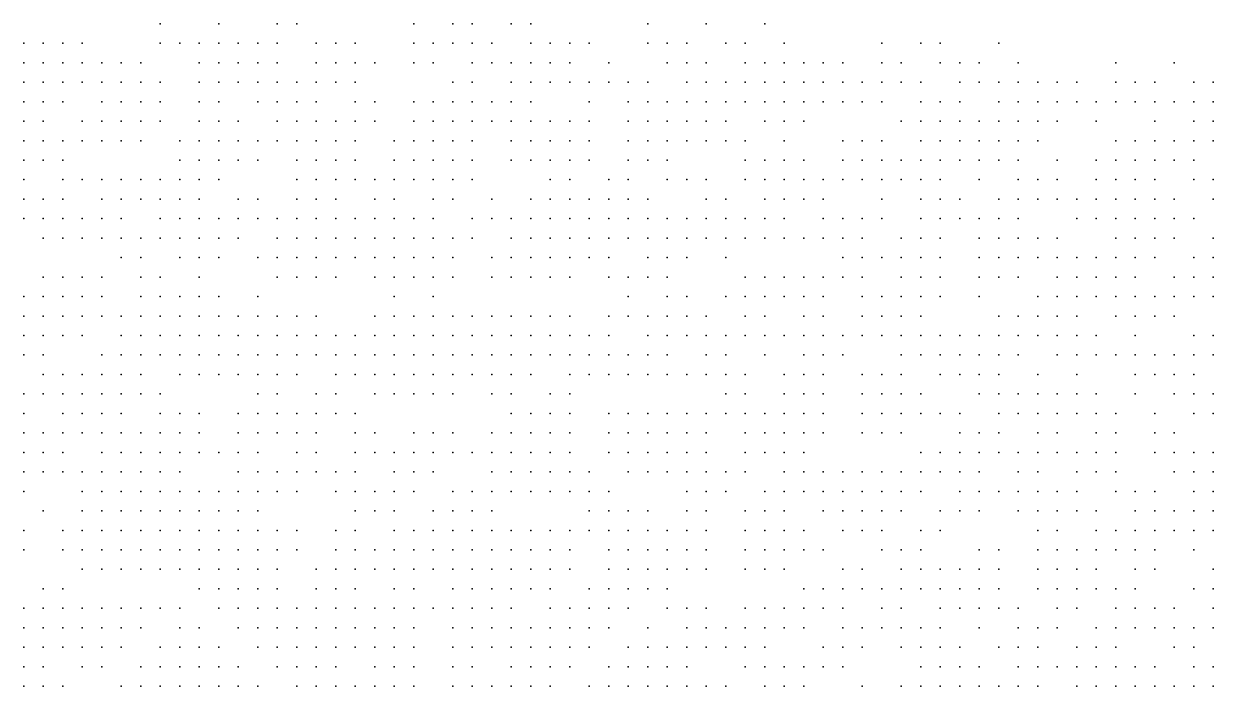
# Model space of a CAD drawing. Extents: x 429 to 793, y 817 to 1241.
# Drawn here: x 611.14 to 655.67, y 1213.73 to 1238.55 of the extents above; entities that cross this region are included whole.
import ezdxf

# ---------------------------------------------------------------- set-up
doc = ezdxf.new("R2010")
doc.units = 0

msp = doc.modelspace()

# ---------------------------------------------------------------- linework, layer by layer
for p in [(616.25, 1238.55, 244.99), (618.44, 1238.55, 244.944), (620.63, 1238.55, 244.799), (621.36, 1238.55, 244.723), (625.74, 1238.55, 244.38), (627.2, 1238.55, 244.252), (627.93, 1238.55, 244.125), (629.39, 1238.55, 243.997), (630.12, 1238.55, 243.87), (634.5, 1238.55, 243.31), (636.69, 1238.55, 242.945), (638.88, 1238.55, 242.58), (611.14, 1237.82, 245.223), (611.87, 1237.82, 245.08), (612.6, 1237.82, 245.132), (613.33, 1237.82, 245.235), (616.25, 1237.82, 245.242), (616.98, 1237.82, 245.143), (617.71, 1237.82, 245.043), (618.44, 1237.82, 245.097), (619.17, 1237.82, 244.997), (619.9, 1237.82, 244.898), (620.63, 1237.82, 244.952), (622.09, 1237.82, 244.746), (622.82, 1237.82, 244.769), (623.55, 1237.82, 244.815), (625.74, 1237.82, 244.632), (626.47, 1237.82, 244.379), (627.2, 1237.82, 244.505), (627.93, 1237.82, 244.378), (628.66, 1237.82, 244.124), (630.12, 1237.82, 244.123), (630.85, 1237.82, 243.857), (631.58, 1237.82, 243.85), (632.31, 1237.82, 243.843), (634.5, 1237.82, 243.565), (635.23, 1237.82, 243.412), (635.96, 1237.82, 243.101), (637.42, 1237.82, 243.048), (638.15, 1237.82, 242.736), (639.61, 1237.82, 242.55), (643.26, 1237.82, 241.82), (644.72, 1237.82, 241.541), (645.45, 1237.82, 241.36), (647.64, 1237.82, 240.9), (611.14, 1237.09, 245.475), (611.87, 1237.09, 245.332), (612.6, 1237.09, 245.383), (613.33, 1237.09, 245.435), (614.06, 1237.09, 245.287), (614.79, 1237.09, 245.338), (615.52, 1237.09, 245.39), (617.71, 1237.09, 245.295), (618.44, 1237.09, 245.196), (619.17, 1237.09, 245.249), (619.9, 1237.09, 245.15), (620.63, 1237.09, 245.203), (622.09, 1237.09, 244.998), (622.82, 1237.09, 245.02), (623.55, 1237.09, 245.043), (624.28, 1237.09, 244.947), (625.74, 1237.09, 244.883), (626.47, 1237.09, 244.783), (627.93, 1237.09, 244.632), (628.66, 1237.09, 244.378), (629.39, 1237.09, 244.25), (630.12, 1237.09, 244.377), (630.85, 1237.09, 244.11), (631.58, 1237.09, 244.103), (633.04, 1237.09, 243.837), (635.23, 1237.09, 243.515), (635.96, 1237.09, 243.359), (636.69, 1237.09, 243.203), (638.15, 1237.09, 242.994), (638.88, 1237.09, 242.838), (639.61, 1237.09, 242.808), (640.34, 1237.09, 242.489), (641.07, 1237.09, 242.458), (641.8, 1237.09, 242.428), (643.26, 1237.09, 242.08), (643.99, 1237.09, 241.904), (645.45, 1237.09, 241.625), (646.18, 1237.09, 241.444), (646.91, 1237.09, 241.081), (648.37, 1237.09, 240.849), (652.02, 1237.09, 239.96), (654.21, 1237.09, 239.42), (611.14, 1236.36, 245.655), (611.87, 1236.36, 245.583), (612.6, 1236.36, 245.635), (613.33, 1236.36, 245.687), (614.06, 1236.36, 245.538), (614.79, 1236.36, 245.59), (615.52, 1236.36, 245.511), (616.25, 1236.36, 245.493), (617.71, 1236.36, 245.435), (618.44, 1236.36, 245.448), (619.17, 1236.36, 245.501), (619.9, 1236.36, 245.402), (620.63, 1236.36, 245.303), (621.36, 1236.36, 245.226), (622.09, 1236.36, 245.249), (622.82, 1236.36, 245.272), (623.55, 1236.36, 245.066), (627.2, 1236.36, 244.759), (627.93, 1236.36, 244.758), (629.39, 1236.36, 244.504), (630.12, 1236.36, 244.37), (630.85, 1236.36, 244.363), (631.58, 1236.36, 244.357), (632.31, 1236.36, 244.097), (633.04, 1236.36, 244.09), (633.77, 1236.36, 243.93), (634.5, 1236.36, 243.82), (635.96, 1236.36, 243.618), (636.69, 1236.36, 243.462), (637.42, 1236.36, 243.408), (638.15, 1236.36, 243.253), (638.88, 1236.36, 243.097), (639.61, 1236.36, 243.066), (640.34, 1236.36, 242.747), (641.07, 1236.36, 242.717), (641.8, 1236.36, 242.686), (642.53, 1236.36, 242.49), (643.26, 1236.36, 242.34), (643.99, 1236.36, 242.162), (644.72, 1236.36, 241.806), (646.18, 1236.36, 241.709), (646.91, 1236.36, 241.346), (647.64, 1236.36, 241.165), (648.37, 1236.36, 241.114), (649.1, 1236.36, 240.746), (649.83, 1236.36, 240.695), (650.56, 1236.36, 240.644), (652.02, 1236.36, 240.23), (652.75, 1236.36, 240.03), (653.48, 1236.36, 239.623), (654.94, 1236.36, 239.49), (655.67, 1236.36, 239.083), (611.14, 1235.63, 245.727), (611.87, 1235.63, 245.835), (612.6, 1235.63, 245.887), (614.06, 1235.63, 245.79), (614.79, 1235.63, 245.781), (615.52, 1235.63, 245.763), (616.25, 1235.63, 245.745), (617.71, 1235.63, 245.687), (618.44, 1235.63, 245.629), (619.9, 1235.63, 245.653), (620.63, 1235.63, 245.554), (621.36, 1235.63, 245.478), (622.09, 1235.63, 245.501), (623.55, 1235.63, 245.295), (624.28, 1235.63, 245.199), (625.74, 1235.63, 245.135), (626.47, 1235.63, 245.035), (627.2, 1235.63, 244.935), (627.93, 1235.63, 244.885), (628.66, 1235.63, 244.884), (629.39, 1235.63, 244.757), (630.12, 1235.63, 244.63), (632.31, 1235.63, 244.35), (633.77, 1235.63, 244.185), (634.5, 1235.63, 244.075), (635.23, 1235.63, 243.933), (635.96, 1235.63, 243.791), (636.69, 1235.63, 243.72), (637.42, 1235.63, 243.564), (638.15, 1235.63, 243.511), (638.88, 1235.63, 243.355), (639.61, 1235.63, 243.325), (640.34, 1235.63, 243.005), (641.07, 1235.63, 242.975), (641.8, 1235.63, 242.9), (642.53, 1235.63, 242.75), (643.26, 1235.63, 242.6), (644.72, 1235.63, 242.071), (645.45, 1235.63, 241.89), (646.18, 1235.63, 241.974), (647.64, 1235.63, 241.43), (648.37, 1235.63, 241.379), (649.1, 1235.63, 241.011), (649.83, 1235.63, 240.96), (650.56, 1235.63, 240.909), (651.29, 1235.63, 240.682), (652.02, 1235.63, 240.5), (652.75, 1235.63, 240.288), (653.48, 1235.63, 239.897), (654.21, 1235.63, 239.693), (654.94, 1235.63, 239.763), (655.67, 1235.63, 239.357), (611.14, 1234.9, 245.978), (611.87, 1234.9, 246.087), (613.33, 1234.9, 245.938), (614.06, 1234.9, 246.051), (614.79, 1234.9, 246.033), (615.52, 1234.9, 246.015), (616.25, 1234.9, 245.997), (617.71, 1234.9, 245.939), (618.44, 1234.9, 245.881), (619.17, 1234.9, 245.823), (620.63, 1234.9, 245.806), (621.36, 1234.9, 245.73), (622.09, 1234.9, 245.753), (622.82, 1234.9, 245.579), (623.55, 1234.9, 245.515), (624.28, 1234.9, 245.451), (625.74, 1234.9, 245.387), (626.47, 1234.9, 245.287), (627.2, 1234.9, 245.187), (627.93, 1234.9, 245.087), (628.66, 1234.9, 245.137), (629.39, 1234.9, 245.01), (630.12, 1234.9, 244.883), (630.85, 1234.9, 244.877), (631.58, 1234.9, 244.66), (632.31, 1234.9, 244.55), (633.77, 1234.9, 244.44), (634.5, 1234.9, 244.33), (635.23, 1234.9, 244.188), (635.96, 1234.9, 244.046), (636.69, 1234.9, 243.904), (637.42, 1234.9, 243.823), (638.88, 1234.9, 243.613), (639.61, 1234.9, 243.294), (640.34, 1234.9, 243.31), (643.99, 1234.9, 242.422), (644.72, 1234.9, 242.244), (645.45, 1234.9, 242.155), (646.18, 1234.9, 242.057), (646.91, 1234.9, 241.876), (647.64, 1234.9, 241.695), (648.37, 1234.9, 241.644), (649.1, 1234.9, 241.276), (649.83, 1234.9, 241.225), (651.29, 1234.9, 240.952), (653.48, 1234.9, 240.17), (654.94, 1234.9, 239.833), (655.67, 1234.9, 239.63), (611.14, 1234.17, 246.23), (611.87, 1234.17, 246.158), (612.6, 1234.17, 246.138), (613.33, 1234.17, 246.32), (614.06, 1234.17, 246.302), (614.79, 1234.17, 246.284), (615.52, 1234.17, 246.266), (616.98, 1234.17, 246.248), (617.71, 1234.17, 246.19), (618.44, 1234.17, 246.132), (619.17, 1234.17, 246.074), (619.9, 1234.17, 246.016), (620.63, 1234.17, 246.058), (621.36, 1234.17, 245.981), (622.09, 1234.17, 245.894), (622.82, 1234.17, 245.83), (623.55, 1234.17, 245.766), (625.01, 1234.17, 245.702), (625.74, 1234.17, 245.638), (626.47, 1234.17, 245.538), (627.2, 1234.17, 245.438), (627.93, 1234.17, 245.338), (629.39, 1234.17, 245.264), (630.12, 1234.17, 245.137), (630.85, 1234.17, 245.13), (631.58, 1234.17, 244.915), (632.31, 1234.17, 244.805), (633.77, 1234.17, 244.695), (634.5, 1234.17, 244.585), (635.23, 1234.17, 244.443), (635.96, 1234.17, 244.301), (636.69, 1234.17, 244.159), (637.42, 1234.17, 243.925), (638.15, 1234.17, 244.017), (639.61, 1234.17, 243.583), (641.8, 1234.17, 243.16), (642.53, 1234.17, 243.01), (643.26, 1234.17, 242.86), (644.72, 1234.17, 242.504), (645.45, 1234.17, 242.326), (646.18, 1234.17, 242.239), (646.91, 1234.17, 242.141), (647.64, 1234.17, 241.96), (648.37, 1234.17, 241.592), (649.1, 1234.17, 241.586), (652.02, 1234.17, 240.77), (652.75, 1234.17, 240.558), (653.48, 1234.17, 240.346), (654.21, 1234.17, 240.24), (654.94, 1234.17, 240.037), (655.67, 1234.17, 239.903), (611.14, 1233.44, 246.352), (611.87, 1233.44, 246.41), (612.6, 1233.44, 246.39), (616.98, 1233.44, 246.5), (617.71, 1233.44, 246.442), (618.44, 1233.44, 246.384), (619.17, 1233.44, 246.326), (619.9, 1233.44, 246.268), (621.36, 1233.44, 246.21), (622.09, 1233.44, 246.146), (622.82, 1233.44, 246.082), (623.55, 1233.44, 246.05), (625.01, 1233.44, 245.954), (625.74, 1233.44, 245.89), (626.47, 1233.44, 245.79), (627.2, 1233.44, 245.69), (627.93, 1233.44, 245.59), (629.39, 1233.44, 245.49), (630.12, 1233.44, 245.39), (630.85, 1233.44, 245.28), (631.58, 1233.44, 245.17), (632.31, 1233.44, 245.115), (633.77, 1233.44, 244.95), (634.5, 1233.44, 244.84), (635.23, 1233.44, 244.698), (638.15, 1233.44, 244.027), (638.88, 1233.44, 243.872), (639.61, 1233.44, 243.841), (640.34, 1233.44, 243.57), (641.8, 1233.44, 243.42), (642.53, 1233.44, 243.27), (643.26, 1233.44, 243.12), (643.99, 1233.44, 242.942), (644.72, 1233.44, 242.764), (645.45, 1233.44, 242.586), (646.18, 1233.44, 242.323), (646.91, 1233.44, 242.408), (647.64, 1233.44, 242.225), (648.37, 1233.44, 242.038), (649.83, 1233.44, 241.404), (651.29, 1233.44, 241.222), (652.02, 1233.44, 241.04), (652.75, 1233.44, 240.828), (653.48, 1233.44, 240.616), (654.21, 1233.44, 240.404), (654.94, 1233.44, 240.107), (611.14, 1232.71, 246.602), (612.6, 1232.71, 246.59), (613.33, 1232.71, 246.687), (614.06, 1232.71, 246.616), (614.79, 1232.71, 246.545), (615.52, 1232.71, 246.642), (616.25, 1232.71, 246.571), (616.98, 1232.71, 246.523), (617.71, 1232.71, 246.547), (618.44, 1232.71, 246.57), (621.36, 1232.71, 246.35), (622.09, 1232.71, 246.25), (622.82, 1232.71, 246.15), (623.55, 1232.71, 246.29), (624.28, 1232.71, 246.19), (625.01, 1232.71, 245.99), (625.74, 1232.71, 246.13), (626.47, 1232.71, 245.887), (627.2, 1232.71, 245.882), (627.93, 1232.71, 245.88), (630.85, 1232.71, 245.504), (631.58, 1232.71, 245.245), (633.04, 1232.71, 245.229), (633.77, 1232.71, 244.97), (635.23, 1232.71, 244.812), (635.96, 1232.71, 244.756), (636.69, 1232.71, 244.414), (638.15, 1232.71, 244.272), (638.88, 1232.71, 244.13), (639.61, 1232.71, 244.066), (640.34, 1232.71, 243.91), (641.07, 1232.71, 243.755), (641.8, 1232.71, 243.68), (642.53, 1232.71, 243.535), (643.26, 1232.71, 243.38), (643.99, 1232.71, 243.288), (644.72, 1232.71, 243.024), (645.45, 1232.71, 242.846), (646.91, 1232.71, 242.668), (648.37, 1232.71, 242.174), (649.1, 1232.71, 241.856), (649.83, 1232.71, 241.674), (651.29, 1232.71, 241.492), (652.02, 1232.71, 241.31), (652.75, 1232.71, 241.098), (653.48, 1232.71, 240.886), (654.94, 1232.71, 240.462), (655.67, 1232.71, 240.177), (611.14, 1231.98, 246.777), (611.87, 1231.98, 246.803), (612.6, 1231.98, 246.83), (614.06, 1231.98, 246.854), (614.79, 1231.98, 246.783), (615.52, 1231.98, 246.88), (616.25, 1231.98, 246.809), (616.98, 1231.98, 246.762), (617.71, 1231.98, 246.785), (619.17, 1231.98, 246.617), (619.9, 1231.98, 246.64), (621.36, 1231.98, 246.45), (622.09, 1231.98, 246.49), (622.82, 1231.98, 246.39), (624.28, 1231.98, 246.43), (625.01, 1231.98, 246.23), (626.47, 1231.98, 246.128), (627.2, 1231.98, 246.122), (628.66, 1231.98, 245.877), (630.12, 1231.98, 245.63), (630.85, 1231.98, 245.617), (631.58, 1231.98, 245.488), (632.31, 1231.98, 245.358), (633.04, 1231.98, 245.472), (633.77, 1231.98, 245.213), (634.5, 1231.98, 245.083), (636.69, 1231.98, 244.728), (637.42, 1231.98, 244.7), (638.88, 1231.98, 244.375), (639.61, 1231.98, 244.221), (640.34, 1231.98, 244.157), (641.07, 1231.98, 244.002), (643.26, 1231.98, 243.627), (644.72, 1231.98, 243.196), (645.45, 1231.98, 243.012), (646.18, 1231.98, 242.92), (647.64, 1231.98, 242.49), (648.37, 1231.98, 242.308), (649.1, 1231.98, 242.247), (649.83, 1231.98, 242.08), (650.56, 1231.98, 241.913), (651.29, 1231.98, 241.762), (652.02, 1231.98, 241.58), (652.75, 1231.98, 241.465), (653.48, 1231.98, 241.156), (654.21, 1231.98, 240.944), (655.67, 1231.98, 240.45), (611.14, 1231.25, 247.016), (611.87, 1231.25, 247.08), (612.6, 1231.25, 247.07), (613.33, 1231.25, 247.05), (614.06, 1231.25, 247.092), (614.79, 1231.25, 247.022), (616.25, 1231.25, 247.047), (616.98, 1231.25, 246.977), (617.71, 1231.25, 247.023), (618.44, 1231.25, 246.808), (619.17, 1231.25, 246.832), (619.9, 1231.25, 246.855), (620.63, 1231.25, 246.746), (621.36, 1231.25, 246.69), (622.09, 1231.25, 246.626), (622.82, 1231.25, 246.63), (623.55, 1231.25, 246.53), (624.28, 1231.25, 246.57), (625.01, 1231.25, 246.47), (625.74, 1231.25, 246.37), (626.47, 1231.25, 246.367), (627.93, 1231.25, 246.12), (628.66, 1231.25, 246.117), (629.39, 1231.25, 245.97), (630.12, 1231.25, 245.87), (630.85, 1231.25, 245.764), (631.58, 1231.25, 245.731), (632.31, 1231.25, 245.602), (633.04, 1231.25, 245.586), (633.77, 1231.25, 245.456), (634.5, 1231.25, 245.327), (635.23, 1231.25, 245.299), (635.96, 1231.25, 245), (636.69, 1231.25, 244.972), (637.42, 1231.25, 244.944), (638.15, 1231.25, 244.76), (638.88, 1231.25, 244.62), (639.61, 1231.25, 244.472), (641.07, 1231.25, 244.248), (641.8, 1231.25, 244.093), (642.53, 1231.25, 243.782), (643.26, 1231.25, 243.873), (644.72, 1231.25, 243.443), (645.45, 1231.25, 243.259), (646.18, 1231.25, 243.167), (646.91, 1231.25, 242.829), (647.64, 1231.25, 242.743), (648.37, 1231.25, 242.58), (650.56, 1231.25, 242.17), (651.29, 1231.25, 242.003), (652.02, 1231.25, 241.837), (652.75, 1231.25, 241.35), (653.48, 1231.25, 241.236), (654.21, 1231.25, 241.121), (654.94, 1231.25, 241.006), (611.87, 1230.52, 247.32), (612.6, 1230.52, 247.31), (613.33, 1230.52, 247.29), (614.06, 1230.52, 247.27), (614.79, 1230.52, 247.26), (615.52, 1230.52, 247.189), (616.25, 1230.52, 247.286), (616.98, 1230.52, 247.215), (617.71, 1230.52, 247.238), (618.44, 1230.52, 247.047), (619.17, 1230.52, 247.07), (620.63, 1230.52, 246.986), (621.36, 1230.52, 246.93), (622.09, 1230.52, 246.866), (622.82, 1230.52, 246.802), (623.55, 1230.52, 246.77), (624.28, 1230.52, 246.67), (625.01, 1230.52, 246.71), (625.74, 1230.52, 246.61), (626.47, 1230.52, 246.608), (627.2, 1230.52, 246.363), (627.93, 1230.52, 246.36), (629.39, 1230.52, 246.21), (630.12, 1230.52, 246.11), (630.85, 1230.52, 246.004), (631.58, 1230.52, 245.898), (632.31, 1230.52, 245.845), (633.04, 1230.52, 245.715), (633.77, 1230.52, 245.7), (634.5, 1230.52, 245.57), (635.23, 1230.52, 245.542), (635.96, 1230.52, 245.243), (636.69, 1230.52, 245.215), (637.42, 1230.52, 245.145), (638.15, 1230.52, 245.005), (638.88, 1230.52, 244.865), (639.61, 1230.52, 244.717), (640.34, 1230.52, 244.569), (641.07, 1230.52, 244.495), (641.8, 1230.52, 244.34), (642.53, 1230.52, 244.029), (643.99, 1230.52, 243.781), (644.72, 1230.52, 243.69), (645.45, 1230.52, 243.506), (646.91, 1230.52, 243.167), (647.64, 1230.52, 242.997), (648.37, 1230.52, 242.819), (649.1, 1230.52, 242.503), (649.83, 1230.52, 242.337), (652.02, 1230.52, 242.093), (652.75, 1230.52, 241.722), (653.48, 1230.52, 241.492), (654.21, 1230.52, 241.378), (655.67, 1230.52, 240.891), (614.79, 1229.79, 247.49), (615.52, 1229.79, 247.427), (616.98, 1229.79, 247.453), (617.71, 1229.79, 247.262), (618.44, 1229.79, 247.338), (619.9, 1229.79, 247.282), (620.63, 1229.79, 247.226), (621.36, 1229.79, 247.17), (622.09, 1229.79, 247.106), (622.82, 1229.79, 247.042), (623.55, 1229.79, 246.978), (624.28, 1229.79, 246.91), (625.01, 1229.79, 246.95), (625.74, 1229.79, 246.85), (626.47, 1229.79, 246.848), (627.2, 1229.79, 246.65), (628.66, 1229.79, 246.55), (629.39, 1229.79, 246.45), (630.12, 1229.79, 246.35), (630.85, 1229.79, 246.244), (631.58, 1229.79, 246.138), (632.31, 1229.79, 246.032), (633.04, 1229.79, 245.959), (634.5, 1229.79, 245.813), (635.23, 1229.79, 245.514), (635.96, 1229.79, 245.53), (637.42, 1229.79, 245.39), (641.8, 1229.79, 244.586), (642.53, 1229.79, 244.275), (643.26, 1229.79, 244.12), (643.99, 1229.79, 244.028), (644.72, 1229.79, 243.936), (645.45, 1229.79, 243.59), (646.91, 1229.79, 243.42), (647.64, 1229.79, 243.25), (648.37, 1229.79, 243.072), (649.1, 1229.79, 242.894), (649.83, 1229.79, 242.593), (650.56, 1229.79, 242.427), (651.29, 1229.79, 242.26), (652.02, 1229.79, 241.979), (652.75, 1229.79, 241.864), (653.48, 1229.79, 241.749), (654.94, 1229.79, 241.263), (655.67, 1229.79, 241.04), (611.87, 1229.06, 247.56), (612.6, 1229.06, 247.55), (613.33, 1229.06, 247.53), (614.06, 1229.06, 247.51), (615.52, 1229.06, 247.595), (616.25, 1229.06, 247.524), (617.71, 1229.06, 247.5), (620.63, 1229.06, 247.466), (621.36, 1229.06, 247.41), (622.09, 1229.06, 247.346), (622.82, 1229.06, 247.282), (624.28, 1229.06, 247.218), (625.01, 1229.06, 247.154), (625.74, 1229.06, 247.09), (626.47, 1229.06, 246.99), (627.2, 1229.06, 246.89), (628.66, 1229.06, 246.79), (629.39, 1229.06, 246.69), (630.12, 1229.06, 246.59), (630.85, 1229.06, 246.484), (631.58, 1229.06, 246.378), (633.04, 1229.06, 246.272), (633.77, 1229.06, 246.166), (634.5, 1229.06, 246.057), (635.23, 1229.06, 245.785), (638.15, 1229.06, 245.25), (638.88, 1229.06, 245.11), (639.61, 1229.06, 244.962), (640.34, 1229.06, 244.814), (641.07, 1229.06, 244.666), (641.8, 1229.06, 244.678), (642.53, 1229.06, 244.522), (643.99, 1229.06, 244.275), (644.72, 1229.06, 244.183), (645.45, 1229.06, 243.843), (646.91, 1229.06, 243.673), (647.64, 1229.06, 243.503), (648.37, 1229.06, 243.325), (649.83, 1229.06, 242.85), (650.56, 1229.06, 242.683), (651.29, 1229.06, 242.517), (652.02, 1229.06, 242.35), (652.75, 1229.06, 242.12), (654.21, 1229.06, 241.716), (654.94, 1229.06, 241.508), (655.67, 1229.06, 241.3), (611.14, 1228.33, 247.81), (611.87, 1228.33, 247.8), (612.6, 1228.33, 247.79), (613.33, 1228.33, 247.77), (614.06, 1228.33, 247.75), (615.52, 1228.33, 247.73), (616.25, 1228.33, 247.762), (616.98, 1228.33, 247.692), (617.71, 1228.33, 247.715), (618.44, 1228.33, 247.578), (619.9, 1228.33, 247.522), (625.01, 1228.33, 247.19), (626.47, 1228.33, 247.088), (633.77, 1228.33, 246.186), (635.23, 1228.33, 246.029), (635.96, 1228.33, 245.775), (637.42, 1228.33, 245.635), (638.15, 1228.33, 245.495), (638.88, 1228.33, 245.355), (639.61, 1228.33, 245.207), (640.34, 1228.33, 245.059), (641.07, 1228.33, 244.911), (642.53, 1228.33, 244.769), (643.26, 1228.33, 244.613), (643.99, 1228.33, 244.521), (644.72, 1228.33, 244.267), (645.45, 1228.33, 244.097), (646.91, 1228.33, 243.927), (649.1, 1228.33, 243.147), (649.83, 1228.33, 242.969), (650.56, 1228.33, 242.94), (651.29, 1228.33, 242.773), (652.02, 1228.33, 242.607), (652.75, 1228.33, 242.377), (653.48, 1228.33, 242.184), (654.21, 1228.33, 241.976), (654.94, 1228.33, 241.768), (655.67, 1228.33, 241.56), (611.14, 1227.6, 248.05), (611.87, 1227.6, 248.081), (612.6, 1227.6, 248.03), (613.33, 1227.6, 248.041), (614.06, 1227.6, 248.053), (614.79, 1227.6, 248.064), (615.52, 1227.6, 247.97), (616.25, 1227.6, 247.95), (616.98, 1227.6, 247.93), (617.71, 1227.6, 247.874), (618.44, 1227.6, 247.951), (619.17, 1227.6, 247.79), (619.9, 1227.6, 247.762), (620.63, 1227.6, 247.811), (621.36, 1227.6, 247.65), (622.09, 1227.6, 247.661), (624.28, 1227.6, 247.458), (625.01, 1227.6, 247.394), (625.74, 1227.6, 247.33), (626.47, 1227.6, 247.406), (627.2, 1227.6, 247.189), (627.93, 1227.6, 247.08), (628.66, 1227.6, 247.048), (629.39, 1227.6, 246.939), (630.12, 1227.6, 246.83), (630.85, 1227.6, 246.81), (631.58, 1227.6, 246.618), (633.04, 1227.6, 246.512), (633.77, 1227.6, 246.406), (634.5, 1227.6, 246.3), (635.23, 1227.6, 246.221), (635.96, 1227.6, 246.085), (636.69, 1227.6, 245.95), (638.15, 1227.6, 245.74), (638.88, 1227.6, 245.6), (640.34, 1227.6, 245.443), (641.07, 1227.6, 245.156), (642.53, 1227.6, 245.008), (643.26, 1227.6, 244.86), (643.99, 1227.6, 244.69), (644.72, 1227.6, 244.52), (647.64, 1227.6, 243.757), (648.37, 1227.6, 243.579), (649.1, 1227.6, 243.401), (649.83, 1227.6, 243.223), (650.56, 1227.6, 243.045), (652.02, 1227.6, 242.863), (652.75, 1227.6, 242.652), (653.48, 1227.6, 242.444), (654.21, 1227.6, 242.236), (611.14, 1226.87, 248.184), (611.87, 1226.87, 248.133), (612.6, 1226.87, 248.21), (613.33, 1226.87, 248.221), (614.79, 1226.87, 248.076), (615.52, 1226.87, 248.087), (616.25, 1226.87, 248.099), (616.98, 1226.87, 248.108), (617.71, 1226.87, 248.031), (618.44, 1226.87, 248.052), (619.17, 1226.87, 247.972), (619.9, 1226.87, 247.891), (620.63, 1226.87, 247.912), (621.36, 1226.87, 247.832), (622.09, 1226.87, 247.837), (622.82, 1226.87, 247.842), (623.55, 1226.87, 247.672), (624.28, 1226.87, 247.677), (625.01, 1226.87, 247.682), (625.74, 1226.87, 247.512), (626.47, 1226.87, 247.482), (627.2, 1226.87, 247.374), (627.93, 1226.87, 247.265), (628.66, 1226.87, 247.232), (629.39, 1226.87, 247.124), (630.12, 1226.87, 247.015), (630.85, 1226.87, 246.995), (631.58, 1226.87, 246.77), (632.31, 1226.87, 246.75), (633.04, 1226.87, 246.73), (634.5, 1226.87, 246.487), (635.23, 1226.87, 246.356), (635.96, 1226.87, 246.277), (636.69, 1226.87, 246.142), (637.42, 1226.87, 246.006), (638.15, 1226.87, 245.927), (638.88, 1226.87, 245.792), (639.61, 1226.87, 245.713), (640.34, 1226.87, 245.365), (641.07, 1226.87, 245.287), (641.8, 1226.87, 245.208), (642.53, 1226.87, 245.13), (643.26, 1226.87, 245.053), (643.99, 1226.87, 244.907), (644.72, 1226.87, 244.608), (645.45, 1226.87, 244.459), (646.18, 1226.87, 244.309), (646.91, 1226.87, 244.16), (647.64, 1226.87, 244.01), (648.37, 1226.87, 243.832), (649.1, 1226.87, 243.713), (649.83, 1226.87, 243.476), (650.56, 1226.87, 243.298), (651.29, 1226.87, 243.12), (652.75, 1226.87, 242.912), (654.94, 1226.87, 242.028), (655.67, 1226.87, 241.82), (611.14, 1226.14, 248.364), (611.87, 1226.14, 248.312), (614.06, 1226.14, 248.233), (614.79, 1226.14, 248.244), (615.52, 1226.14, 248.267), (616.25, 1226.14, 248.309), (616.98, 1226.14, 248.287), (617.71, 1226.14, 248.235), (618.44, 1226.14, 248.132), (619.17, 1226.14, 248.153), (619.9, 1226.14, 248.073), (620.63, 1226.14, 248.094), (621.36, 1226.14, 248.013), (622.09, 1226.14, 248.019), (622.82, 1226.14, 247.848), (623.55, 1226.14, 247.853), (624.28, 1226.14, 247.859), (625.01, 1226.14, 247.757), (625.74, 1226.14, 247.693), (626.47, 1226.14, 247.597), (627.2, 1226.14, 247.559), (627.93, 1226.14, 247.45), (628.66, 1226.14, 247.341), (629.39, 1226.14, 247.309), (630.12, 1226.14, 247.2), (630.85, 1226.14, 247.18), (631.58, 1226.14, 246.955), (632.31, 1226.14, 246.935), (633.04, 1226.14, 246.915), (633.77, 1226.14, 246.777), (634.5, 1226.14, 246.673), (635.23, 1226.14, 246.539), (636.69, 1226.14, 246.333), (637.42, 1226.14, 246.198), (638.88, 1226.14, 245.983), (640.34, 1226.14, 245.635), (641.07, 1226.14, 245.478), (641.8, 1226.14, 245.4), (643.99, 1226.14, 244.954), (644.72, 1226.14, 244.805), (645.45, 1226.14, 244.655), (646.18, 1226.14, 244.506), (646.91, 1226.14, 244.356), (647.64, 1226.14, 244.207), (648.37, 1226.14, 244.009), (649.83, 1226.14, 243.614), (650.56, 1226.14, 243.515), (651.29, 1226.14, 243.416), (652.02, 1226.14, 243.144), (652.75, 1226.14, 242.967), (653.48, 1226.14, 242.79), (654.21, 1226.14, 242.612), (654.94, 1226.14, 242.435), (655.67, 1226.14, 242.08), (611.87, 1225.41, 248.492), (612.6, 1225.41, 248.39), (613.33, 1225.41, 248.401), (614.06, 1225.41, 248.413), (614.79, 1225.41, 248.424), (615.52, 1225.41, 248.436), (616.98, 1225.41, 248.465), (617.71, 1225.41, 248.413), (618.44, 1225.41, 248.234), (619.17, 1225.41, 248.361), (619.9, 1225.41, 248.255), (620.63, 1225.41, 248.174), (621.36, 1225.41, 248.195), (622.82, 1225.41, 248.03), (623.55, 1225.41, 248.035), (624.28, 1225.41, 248.003), (625.01, 1225.41, 247.939), (625.74, 1225.41, 247.875), (626.47, 1225.41, 247.779), (627.2, 1225.41, 247.683), (627.93, 1225.41, 247.635), (628.66, 1225.41, 247.526), (629.39, 1225.41, 247.418), (630.12, 1225.41, 247.385), (631.58, 1225.41, 247.16), (632.31, 1225.41, 247.12), (633.04, 1225.41, 247.068), (633.77, 1225.41, 246.964), (634.5, 1225.41, 246.86), (635.23, 1225.41, 246.726), (635.96, 1225.41, 246.592), (636.69, 1225.41, 246.525), (637.42, 1225.41, 246.39), (638.15, 1225.41, 246.119), (639.61, 1225.41, 245.905), (640.34, 1225.41, 245.827), (641.07, 1225.41, 245.67), (642.53, 1225.41, 245.393), (643.26, 1225.41, 245.247), (643.99, 1225.41, 245.081), (645.45, 1225.41, 244.852), (646.18, 1225.41, 244.702), (646.91, 1225.41, 244.553), (647.64, 1225.41, 244.403), (649.1, 1225.41, 243.91), (650.56, 1225.41, 243.711), (652.75, 1225.41, 243.169), (653.48, 1225.41, 242.991), (654.21, 1225.41, 242.814), (654.94, 1225.41, 242.636), (611.14, 1224.68, 248.544), (611.87, 1224.68, 248.673), (612.6, 1224.68, 248.621), (613.33, 1224.68, 248.581), (614.06, 1224.68, 248.593), (614.79, 1224.68, 248.604), (615.52, 1224.68, 248.509), (616.25, 1224.68, 248.487), (619.9, 1224.68, 248.436), (620.63, 1224.68, 248.356), (622.09, 1224.68, 248.2), (622.82, 1224.68, 248.211), (624.28, 1224.68, 248.185), (625.01, 1224.68, 248.121), (625.74, 1224.68, 248.057), (626.47, 1224.68, 247.961), (627.2, 1224.68, 247.865), (628.66, 1224.68, 247.769), (629.39, 1224.68, 247.603), (630.85, 1224.68, 247.365), (631.58, 1224.68, 247.345), (637.42, 1224.68, 246.581), (638.15, 1224.68, 246.31), (639.61, 1224.68, 246.097), (640.34, 1224.68, 246.018), (641.07, 1224.68, 245.732), (642.53, 1224.68, 245.586), (643.26, 1224.68, 245.44), (643.99, 1224.68, 245.274), (644.72, 1224.68, 245.108), (646.91, 1224.68, 244.75), (647.64, 1224.68, 244.6), (648.37, 1224.68, 244.205), (649.1, 1224.68, 244.106), (649.83, 1224.68, 244.007), (650.56, 1224.68, 243.691), (651.29, 1224.68, 243.513), (652.75, 1224.68, 243.311), (654.21, 1224.68, 243.015), (654.94, 1224.68, 242.661), (655.67, 1224.68, 242.483), (611.14, 1223.95, 248.77), (612.6, 1223.95, 248.801), (613.33, 1223.95, 248.761), (614.06, 1223.95, 248.773), (614.79, 1223.95, 248.709), (616.25, 1223.95, 248.665), (616.98, 1223.95, 248.643), (617.71, 1223.95, 248.591), (619.17, 1223.95, 248.539), (619.9, 1223.95, 248.487), (620.63, 1223.95, 248.538), (621.36, 1223.95, 248.377), (622.09, 1223.95, 248.382), (622.82, 1223.95, 248.388), (623.55, 1223.95, 248.249), (629.39, 1223.95, 247.788), (630.12, 1223.95, 247.57), (630.85, 1223.95, 247.55), (631.58, 1223.95, 247.53), (633.04, 1223.95, 247.255), (633.77, 1223.95, 247.151), (634.5, 1223.95, 247.047), (635.23, 1223.95, 246.913), (635.96, 1223.95, 246.779), (636.69, 1223.95, 246.645), (637.42, 1223.95, 246.637), (638.15, 1223.95, 246.502), (638.88, 1223.95, 246.367), (639.61, 1223.95, 246.288), (640.34, 1223.95, 246.21), (641.07, 1223.95, 245.925), (642.53, 1223.95, 245.779), (643.26, 1223.95, 245.633), (643.99, 1223.95, 245.467), (644.72, 1223.95, 245.301), (645.45, 1223.95, 245.135), (646.18, 1223.95, 244.899), (647.64, 1223.95, 244.501), (648.37, 1223.95, 244.402), (649.1, 1223.95, 244.303), (649.83, 1223.95, 244.066), (650.56, 1223.95, 243.888), (651.29, 1223.95, 243.71), (652.02, 1223.95, 243.508), (653.48, 1223.95, 243.306), (654.94, 1223.95, 242.862), (655.67, 1223.95, 242.685), (611.14, 1223.22, 248.95), (611.87, 1223.22, 248.94), (612.6, 1223.22, 248.93), (613.33, 1223.22, 248.941), (614.06, 1223.22, 248.91), (614.79, 1223.22, 248.888), (615.52, 1223.22, 248.866), (616.25, 1223.22, 248.844), (616.98, 1223.22, 248.822), (617.71, 1223.22, 248.77), (619.17, 1223.22, 248.718), (619.9, 1223.22, 248.666), (620.63, 1223.22, 248.639), (621.36, 1223.22, 248.558), (622.09, 1223.22, 248.564), (623.55, 1223.22, 248.43), (624.28, 1223.22, 248.366), (625.74, 1223.22, 248.238), (626.47, 1223.22, 248.142), (627.2, 1223.22, 248.046), (628.66, 1223.22, 247.95), (629.39, 1223.22, 247.864), (630.12, 1223.22, 247.755), (630.85, 1223.22, 247.735), (631.58, 1223.22, 247.545), (633.04, 1223.22, 247.441), (633.77, 1223.22, 247.337), (634.5, 1223.22, 247.233), (635.23, 1223.22, 247.099), (635.96, 1223.22, 246.965), (636.69, 1223.22, 246.831), (638.15, 1223.22, 246.697), (638.88, 1223.22, 246.558), (639.61, 1223.22, 246.48), (640.34, 1223.22, 246.265), (641.07, 1223.22, 246.119), (642.53, 1223.22, 245.973), (643.26, 1223.22, 245.827), (643.99, 1223.22, 245.661), (646.18, 1223.22, 245.096), (646.91, 1223.22, 244.946), (647.64, 1223.22, 244.797), (649.1, 1223.22, 244.441), (649.83, 1223.22, 244.263), (651.29, 1223.22, 243.907), (652.02, 1223.22, 243.705), (653.48, 1223.22, 243.503), (654.21, 1223.22, 243.301), (611.14, 1222.49, 249.13), (611.87, 1222.49, 249.12), (612.6, 1222.49, 249.11), (614.06, 1222.49, 249.088), (614.79, 1222.49, 249.066), (615.52, 1222.49, 249.044), (616.25, 1222.49, 249.022), (616.98, 1222.49, 249.039), (617.71, 1222.49, 248.986), (618.44, 1222.49, 248.972), (619.17, 1222.49, 248.896), (619.9, 1222.49, 248.844), (621.36, 1222.49, 248.74), (622.09, 1222.49, 248.676), (623.55, 1222.49, 248.612), (624.28, 1222.49, 248.629), (625.01, 1222.49, 248.49), (625.74, 1222.49, 248.42), (626.47, 1222.49, 248.375), (627.2, 1222.49, 248.331), (627.93, 1222.49, 248.286), (628.66, 1222.49, 248.132), (629.39, 1222.49, 248.036), (630.12, 1222.49, 247.94), (630.85, 1222.49, 247.836), (631.58, 1222.49, 247.732), (633.04, 1222.49, 247.628), (633.77, 1222.49, 247.524), (634.5, 1222.49, 247.42), (635.23, 1222.49, 247.349), (635.96, 1222.49, 247.277), (636.69, 1222.49, 247.018), (638.15, 1222.49, 246.884), (638.88, 1222.49, 246.75), (639.61, 1222.49, 246.604), (640.34, 1222.49, 246.458), (644.72, 1222.49, 245.495), (645.45, 1222.49, 245.329), (646.18, 1222.49, 245.163), (646.91, 1222.49, 245.143), (647.64, 1222.49, 244.894), (648.37, 1222.49, 244.815), (649.1, 1222.49, 244.637), (649.83, 1222.49, 244.459), (650.56, 1222.49, 244.281), (651.29, 1222.49, 244.103), (652.02, 1222.49, 243.901), (653.48, 1222.49, 243.699), (654.21, 1222.49, 243.241), (654.94, 1222.49, 243.064), (655.67, 1222.49, 242.887), (611.14, 1221.76, 249.226), (611.87, 1221.76, 249.242), (612.6, 1221.76, 249.259), (613.33, 1221.76, 249.234), (614.06, 1221.76, 249.195), (614.79, 1221.76, 249.156), (615.52, 1221.76, 249.117), (616.25, 1221.76, 249.078), (616.98, 1221.76, 249.163), (619.17, 1221.76, 248.959), (619.9, 1221.76, 248.945), (620.63, 1221.76, 248.931), (621.36, 1221.76, 248.907), (622.09, 1221.76, 248.839), (622.82, 1221.76, 248.769), (623.55, 1221.76, 248.699), (625.01, 1221.76, 248.658), (625.74, 1221.76, 248.588), (626.47, 1221.76, 248.544), (628.66, 1221.76, 248.242), (629.39, 1221.76, 248.153), (630.12, 1221.76, 248.11), (630.85, 1221.76, 248.011), (631.58, 1221.76, 247.913), (632.31, 1221.76, 247.814), (633.77, 1221.76, 247.689), (634.5, 1221.76, 247.59), (635.23, 1221.76, 247.519), (635.96, 1221.76, 247.206), (636.69, 1221.76, 247.134), (637.42, 1221.76, 247.063), (638.15, 1221.76, 246.991), (639.61, 1221.76, 246.801), (640.34, 1221.76, 246.541), (641.07, 1221.76, 246.411), (641.8, 1221.76, 246.28), (642.53, 1221.76, 246.166), (643.26, 1221.76, 246.02), (643.99, 1221.76, 245.854), (644.72, 1221.76, 245.742), (645.45, 1221.76, 245.65), (646.18, 1221.76, 245.356), (646.91, 1221.76, 245.19), (648.37, 1221.76, 245.012), (649.1, 1221.76, 244.834), (650.56, 1221.76, 244.478), (651.29, 1221.76, 244.3), (652.02, 1221.76, 244.098), (654.21, 1221.76, 243.497), (654.94, 1221.76, 243.295), (655.67, 1221.76, 243.088), (611.14, 1221.03, 249.391), (613.33, 1221.03, 249.273), (614.06, 1221.03, 249.359), (614.79, 1221.03, 249.32), (615.52, 1221.03, 249.28), (616.25, 1221.03, 249.241), (616.98, 1221.03, 249.202), (617.71, 1221.03, 249.15), (618.44, 1221.03, 249.136), (619.17, 1221.03, 249.122), (619.9, 1221.03, 249.108), (620.63, 1221.03, 249.121), (621.36, 1221.03, 249.073), (622.82, 1221.03, 249.011), (623.55, 1221.03, 248.867), (624.28, 1221.03, 248.798), (625.01, 1221.03, 248.728), (625.74, 1221.03, 248.757), (627.2, 1221.03, 248.499), (627.93, 1221.03, 248.455), (628.66, 1221.03, 248.41), (629.39, 1221.03, 248.374), (630.12, 1221.03, 248.28), (630.85, 1221.03, 248.176), (631.58, 1221.03, 248.083), (632.31, 1221.03, 247.984), (633.04, 1221.03, 247.787), (635.96, 1221.03, 247.447), (636.69, 1221.03, 247.304), (637.42, 1221.03, 247.233), (638.88, 1221.03, 246.927), (639.61, 1221.03, 246.853), (640.34, 1221.03, 246.723), (641.07, 1221.03, 246.592), (641.8, 1221.03, 246.462), (642.53, 1221.03, 246.332), (643.26, 1221.03, 246.202), (643.99, 1221.03, 246.016), (644.72, 1221.03, 245.924), (646.18, 1221.03, 245.557), (646.91, 1221.03, 245.464), (647.64, 1221.03, 245.219), (648.37, 1221.03, 245.065), (649.1, 1221.03, 244.912), (649.83, 1221.03, 244.759), (650.56, 1221.03, 244.606), (652.02, 1221.03, 244.182), (652.75, 1221.03, 244.063), (653.48, 1221.03, 243.945), (654.94, 1221.03, 243.492), (655.67, 1221.03, 243.29), (611.87, 1220.3, 249.449), (613.33, 1220.3, 249.437), (614.06, 1220.3, 249.415), (614.79, 1220.3, 249.483), (615.52, 1220.3, 249.444), (616.25, 1220.3, 249.405), (616.98, 1220.3, 249.366), (617.71, 1220.3, 249.313), (618.44, 1220.3, 249.299), (619.17, 1220.3, 249.285), (619.9, 1220.3, 249.271), (623.55, 1220.3, 249.036), (624.28, 1220.3, 248.966), (625.01, 1220.3, 248.896), (626.47, 1220.3, 248.712), (627.2, 1220.3, 248.668), (627.93, 1220.3, 248.623), (628.66, 1220.3, 248.579), (632.31, 1220.3, 248.154), (633.04, 1220.3, 247.957), (633.77, 1220.3, 247.859), (634.5, 1220.3, 247.76), (635.96, 1220.3, 247.617), (636.69, 1220.3, 247.474), (638.15, 1220.3, 247.229), (638.88, 1220.3, 247.103), (639.61, 1220.3, 246.963), (641.07, 1220.3, 246.774), (641.8, 1220.3, 246.644), (642.53, 1220.3, 246.514), (643.26, 1220.3, 246.383), (643.99, 1220.3, 246.198), (645.45, 1220.3, 245.831), (646.18, 1220.3, 245.739), (646.91, 1220.3, 245.553), (648.37, 1220.3, 245.375), (649.1, 1220.3, 245.094), (649.83, 1220.3, 244.941), (650.56, 1220.3, 244.635), (651.29, 1220.3, 244.482), (652.75, 1220.3, 244.245), (653.48, 1220.3, 244.127), (654.21, 1220.3, 243.708), (654.94, 1220.3, 243.59), (655.67, 1220.3, 243.475), (611.14, 1219.57, 249.624), (612.6, 1219.57, 249.612), (613.33, 1219.57, 249.6), (614.06, 1219.57, 249.578), (614.79, 1219.57, 249.556), (615.52, 1219.57, 249.607), (616.25, 1219.57, 249.568), (616.98, 1219.57, 249.529), (617.71, 1219.57, 249.49), (618.44, 1219.57, 249.462), (619.17, 1219.57, 249.449), (619.9, 1219.57, 249.336), (620.63, 1219.57, 249.288), (621.36, 1219.57, 249.24), (622.82, 1219.57, 249.178), (623.55, 1219.57, 249.116), (625.01, 1219.57, 249.065), (625.74, 1219.57, 248.925), (626.47, 1219.57, 248.88), (627.2, 1219.57, 248.836), (627.93, 1219.57, 248.791), (628.66, 1219.57, 248.638), (629.39, 1219.57, 248.544), (630.12, 1219.57, 248.45), (630.85, 1219.57, 248.346), (631.58, 1219.57, 248.242), (632.31, 1219.57, 248.226), (633.04, 1219.57, 248.127), (633.77, 1219.57, 248.029), (634.5, 1219.57, 247.93), (635.23, 1219.57, 247.859), (635.96, 1219.57, 247.787), (636.69, 1219.57, 247.532), (638.15, 1219.57, 247.406), (638.88, 1219.57, 247.28), (639.61, 1219.57, 247.14), (640.34, 1219.57, 247), (641.8, 1219.57, 246.825), (642.53, 1219.57, 246.695), (643.26, 1219.57, 246.565), (644.72, 1219.57, 246.105), (645.45, 1219.57, 246.067), (649.1, 1219.57, 245.276), (649.83, 1219.57, 245.123), (651.29, 1219.57, 244.663), (652.02, 1219.57, 244.545), (652.75, 1219.57, 244.427), (653.48, 1219.57, 244.008), (654.21, 1219.57, 243.89), (654.94, 1219.57, 243.858), (655.67, 1219.57, 243.66), (611.14, 1218.84, 249.787), (612.6, 1218.84, 249.775), (613.33, 1218.84, 249.763), (614.06, 1218.84, 249.741), (614.79, 1218.84, 249.719), (615.52, 1218.84, 249.697), (616.25, 1218.84, 249.731), (616.98, 1218.84, 249.692), (617.71, 1218.84, 249.653), (618.44, 1218.84, 249.626), (619.17, 1218.84, 249.551), (619.9, 1218.84, 249.503), (620.63, 1218.84, 249.455), (621.36, 1218.84, 249.407), (622.82, 1218.84, 249.345), (623.55, 1218.84, 249.283), (624.28, 1218.84, 249.221), (625.01, 1218.84, 249.233), (625.74, 1218.84, 249.093), (626.47, 1218.84, 249.049), (627.2, 1218.84, 249.004), (627.93, 1218.84, 248.902), (628.66, 1218.84, 248.808), (629.39, 1218.84, 248.714), (630.12, 1218.84, 248.62), (630.85, 1218.84, 248.516), (631.58, 1218.84, 248.412), (633.04, 1218.84, 248.308), (633.77, 1218.84, 248.199), (634.5, 1218.84, 248.1), (635.23, 1218.84, 248.029), (635.96, 1218.84, 247.957), (636.69, 1218.84, 247.709), (638.15, 1218.84, 247.583), (638.88, 1218.84, 247.457), (639.61, 1218.84, 247.317), (640.34, 1218.84, 247.177), (641.07, 1218.84, 247.037), (643.26, 1218.84, 246.747), (643.99, 1218.84, 246.38), (644.72, 1218.84, 246.287), (646.91, 1218.84, 245.735), (647.64, 1218.84, 245.557), (649.1, 1218.84, 245.379), (649.83, 1218.84, 245.304), (650.56, 1218.84, 244.998), (651.29, 1218.84, 244.845), (652.02, 1218.84, 244.727), (652.75, 1218.84, 244.608), (653.48, 1218.84, 244.308), (654.94, 1218.84, 244.043), (613.33, 1218.11, 249.927), (614.06, 1218.11, 249.905), (614.79, 1218.11, 249.883), (615.52, 1218.11, 249.861), (616.25, 1218.11, 249.839), (616.98, 1218.11, 249.856), (617.71, 1218.11, 249.817), (618.44, 1218.11, 249.803), (619.17, 1218.11, 249.717), (619.9, 1218.11, 249.669), (620.63, 1218.11, 249.621), (622.09, 1218.11, 249.573), (622.82, 1218.11, 249.511), (623.55, 1218.11, 249.449), (624.28, 1218.11, 249.387), (625.01, 1218.11, 249.325), (625.74, 1218.11, 249.331), (626.47, 1218.11, 249.217), (627.2, 1218.11, 249.166), (627.93, 1218.11, 249.072), (628.66, 1218.11, 248.978), (629.39, 1218.11, 248.884), (630.12, 1218.11, 248.79), (630.85, 1218.11, 248.686), (631.58, 1218.11, 248.582), (633.04, 1218.11, 248.478), (633.77, 1218.11, 248.374), (634.5, 1218.11, 248.27), (635.23, 1218.11, 248.199), (635.96, 1218.11, 248.011), (636.69, 1218.11, 247.885), (638.15, 1218.11, 247.759), (638.88, 1218.11, 247.633), (639.61, 1218.11, 247.493), (641.8, 1218.11, 247.007), (642.53, 1218.11, 246.877), (643.99, 1218.11, 246.561), (644.72, 1218.11, 246.415), (645.45, 1218.11, 246.249), (646.18, 1218.11, 246.083), (646.91, 1218.11, 245.917), (647.64, 1218.11, 245.739), (649.1, 1218.11, 245.561), (649.83, 1218.11, 245.383), (650.56, 1218.11, 245.18), (651.29, 1218.11, 245.027), (652.75, 1218.11, 244.624), (653.48, 1218.11, 244.426), (655.67, 1218.11, 243.845), (611.87, 1217.38, 249.951), (612.6, 1217.38, 249.939), (617.71, 1217.38, 249.98), (618.44, 1217.38, 249.932), (619.17, 1217.38, 249.884), (619.9, 1217.38, 249.836), (620.63, 1217.38, 249.788), (622.09, 1217.38, 249.74), (622.82, 1217.38, 249.678), (623.55, 1217.38, 249.616), (625.01, 1217.38, 249.492), (625.74, 1217.38, 249.43), (627.2, 1217.38, 249.336), (627.93, 1217.38, 249.242), (628.66, 1217.38, 249.148), (629.39, 1217.38, 249.054), (630.12, 1217.38, 248.96), (630.85, 1217.38, 248.856), (632.31, 1217.38, 248.752), (633.04, 1217.38, 248.648), (633.77, 1217.38, 248.544), (634.5, 1217.38, 248.44), (635.23, 1217.38, 248.314), (640.34, 1217.38, 247.353), (641.07, 1217.38, 247.213), (641.8, 1217.38, 247.073), (642.53, 1217.38, 247.059), (643.26, 1217.38, 246.928), (643.99, 1217.38, 246.762), (644.72, 1217.38, 246.596), (645.45, 1217.38, 246.43), (646.18, 1217.38, 246.264), (646.91, 1217.38, 246.098), (647.64, 1217.38, 245.92), (649.1, 1217.38, 245.742), (649.83, 1217.38, 245.564), (650.56, 1217.38, 245.386), (651.29, 1217.38, 245.208), (652.02, 1217.38, 245.007), (652.75, 1217.38, 244.79), (654.94, 1217.38, 244.228), (655.67, 1217.38, 244.03), (611.14, 1216.65, 250.169), (611.87, 1216.65, 250.143), (612.6, 1216.65, 250.116), (613.33, 1216.65, 250.09), (614.06, 1216.65, 250.092), (614.79, 1216.65, 250.096), (615.52, 1216.65, 250.099), (616.25, 1216.65, 250.101), (616.98, 1216.65, 250.002), (618.44, 1216.65, 250.051), (619.17, 1216.65, 249.948), (619.9, 1216.65, 249.896), (620.63, 1216.65, 249.844), (621.36, 1216.65, 249.792), (622.09, 1216.65, 249.713), (622.82, 1216.65, 249.687), (623.55, 1216.65, 249.66), (624.28, 1216.65, 249.633), (625.01, 1216.65, 249.607), (625.74, 1216.65, 249.58), (626.47, 1216.65, 249.473), (627.2, 1216.65, 249.387), (627.93, 1216.65, 249.302), (628.66, 1216.65, 249.216), (629.39, 1216.65, 249.131), (630.85, 1216.65, 248.904), (631.58, 1216.65, 248.848), (632.31, 1216.65, 248.792), (633.04, 1216.65, 248.736), (633.77, 1216.65, 248.624), (635.23, 1216.65, 248.464), (635.96, 1216.65, 248.355), (636.69, 1216.65, 248.137), (638.15, 1216.65, 247.936), (638.88, 1216.65, 247.81), (639.61, 1216.65, 247.729), (640.34, 1216.65, 247.567), (641.07, 1216.65, 247.486), (641.8, 1216.65, 247.25), (643.26, 1216.65, 247.11), (643.99, 1216.65, 246.944), (645.45, 1216.65, 246.612), (646.18, 1216.65, 246.558), (646.91, 1216.65, 246.28), (647.64, 1216.65, 246.173), (648.37, 1216.65, 245.924), (649.83, 1216.65, 245.746), (650.56, 1216.65, 245.568), (652.02, 1216.65, 245.09), (652.75, 1216.65, 244.809), (653.48, 1216.65, 244.611), (654.21, 1216.65, 244.413), (655.67, 1216.65, 244.215), (611.14, 1215.92, 250.196), (611.87, 1215.92, 250.268), (612.6, 1215.92, 250.241), (613.33, 1215.92, 250.215), (614.06, 1215.92, 250.217), (614.79, 1215.92, 250.219), (615.52, 1215.92, 250.224), (616.98, 1215.92, 250.103), (617.71, 1215.92, 250.103), (619.17, 1215.92, 250.071), (619.9, 1215.92, 250.019), (620.63, 1215.92, 249.967), (621.36, 1215.92, 249.915), (622.09, 1215.92, 249.863), (622.82, 1215.92, 249.81), (623.55, 1215.92, 249.783), (624.28, 1215.92, 249.757), (625.01, 1215.92, 249.73), (625.74, 1215.92, 249.552), (627.2, 1215.92, 249.516), (627.93, 1215.92, 249.43), (628.66, 1215.92, 249.345), (629.39, 1215.92, 249.259), (630.12, 1215.92, 249.088), (630.85, 1215.92, 249.032), (631.58, 1215.92, 248.976), (632.31, 1215.92, 248.92), (633.04, 1215.92, 248.865), (634.5, 1215.92, 248.573), (635.96, 1215.92, 248.38), (636.69, 1215.92, 248.27), (637.42, 1215.92, 248.161), (638.15, 1215.92, 248.052), (638.88, 1215.92, 247.943), (639.61, 1215.92, 247.862), (640.34, 1215.92, 247.7), (641.8, 1215.92, 247.405), (642.53, 1215.92, 247.324), (643.26, 1215.92, 247.113), (643.99, 1215.92, 246.974), (644.72, 1215.92, 246.835), (645.45, 1215.92, 246.696), (646.91, 1215.92, 246.422), (648.37, 1215.92, 246.066), (649.1, 1215.92, 245.959), (649.83, 1215.92, 245.745), (651.29, 1215.92, 245.39), (652.02, 1215.92, 245.192), (652.75, 1215.92, 245.05), (653.48, 1215.92, 244.887), (654.21, 1215.92, 244.725), (654.94, 1215.92, 244.562), (655.67, 1215.92, 244.27), (611.14, 1215.19, 250.321), (611.87, 1215.19, 250.294), (612.6, 1215.19, 250.366), (613.33, 1215.19, 250.34), (614.06, 1215.19, 250.342), (614.79, 1215.19, 250.344), (616.25, 1215.19, 250.226), (616.98, 1215.19, 250.251), (617.71, 1215.19, 250.227), (618.44, 1215.19, 250.179), (619.9, 1215.19, 250.142), (620.63, 1215.19, 250.09), (621.36, 1215.19, 250.039), (622.09, 1215.19, 249.987), (622.82, 1215.19, 249.933), (623.55, 1215.19, 249.907), (624.28, 1215.19, 249.88), (625.01, 1215.19, 249.737), (625.74, 1215.19, 249.673), (627.2, 1215.19, 249.587), (627.93, 1215.19, 249.559), (628.66, 1215.19, 249.473), (629.39, 1215.19, 249.388), (630.12, 1215.19, 249.217), (630.85, 1215.19, 249.161), (631.58, 1215.19, 249.105), (632.31, 1215.19, 249.049), (633.77, 1215.19, 248.805), (634.5, 1215.19, 248.707), (635.23, 1215.19, 248.581), (635.96, 1215.19, 248.489), (636.69, 1215.19, 248.404), (637.42, 1215.19, 248.295), (638.15, 1215.19, 248.186), (638.88, 1215.19, 248.077), (641.07, 1215.19, 247.62), (641.8, 1215.19, 247.539), (642.53, 1215.19, 247.38), (643.99, 1215.19, 247.222), (644.72, 1215.19, 246.977), (645.45, 1215.19, 246.838), (646.18, 1215.19, 246.699), (647.64, 1215.19, 246.315), (648.37, 1215.19, 246.208), (649.1, 1215.19, 246.101), (650.56, 1215.19, 245.639), (651.29, 1215.19, 245.535), (652.02, 1215.19, 245.374), (654.21, 1215.19, 244.871), (654.94, 1215.19, 244.709), (611.14, 1214.46, 250.446), (611.87, 1214.46, 250.419), (613.33, 1214.46, 250.465), (614.06, 1214.46, 250.467), (615.52, 1214.46, 250.349), (616.25, 1214.46, 250.398), (616.98, 1214.46, 250.374), (617.71, 1214.46, 250.35), (618.44, 1214.46, 250.302), (619.17, 1214.46, 250.254), (620.63, 1214.46, 250.214), (621.36, 1214.46, 250.162), (622.09, 1214.46, 250.11), (622.82, 1214.46, 250.083), (624.28, 1214.46, 249.923), (625.01, 1214.46, 249.859), (625.74, 1214.46, 249.795), (627.2, 1214.46, 249.709), (627.93, 1214.46, 249.623), (629.39, 1214.46, 249.516), (630.12, 1214.46, 249.345), (630.85, 1214.46, 249.289), (631.58, 1214.46, 249.233), (633.04, 1214.46, 249.036), (633.77, 1214.46, 248.938), (634.5, 1214.46, 248.84), (635.23, 1214.46, 248.714), (635.96, 1214.46, 248.588), (638.15, 1214.46, 248.319), (638.88, 1214.46, 248.21), (639.61, 1214.46, 248.129), (640.34, 1214.46, 247.834), (641.07, 1214.46, 247.791), (641.8, 1214.46, 247.653), (644.72, 1214.46, 247.119), (645.45, 1214.46, 246.98), (646.18, 1214.46, 246.702), (646.91, 1214.46, 246.563), (648.37, 1214.46, 246.35), (649.1, 1214.46, 246.243), (649.83, 1214.46, 245.887), (650.56, 1214.46, 245.854), (651.29, 1214.46, 245.68), (652.02, 1214.46, 245.484), (652.75, 1214.46, 245.196), (653.48, 1214.46, 245.034), (654.94, 1214.46, 244.693), (655.67, 1214.46, 244.416), (611.14, 1213.73, 250.5), (611.87, 1213.73, 250.544), (612.6, 1213.73, 250.491), (614.79, 1213.73, 250.469), (615.52, 1213.73, 250.545), (616.25, 1213.73, 250.521), (616.98, 1213.73, 250.497), (617.71, 1213.73, 250.473), (618.44, 1213.73, 250.425), (619.17, 1213.73, 250.377), (619.9, 1213.73, 250.329), (621.36, 1213.73, 250.285), (622.09, 1213.73, 250.233), (622.82, 1213.73, 250.207), (623.55, 1213.73, 250.109), (624.28, 1213.73, 250.045), (625.01, 1213.73, 249.981), (625.74, 1213.73, 249.917), (627.2, 1213.73, 249.831), (627.93, 1213.73, 249.745), (628.66, 1213.73, 249.659), (629.39, 1213.73, 249.559), (630.12, 1213.73, 249.473), (630.85, 1213.73, 249.417), (632.31, 1213.73, 249.267), (633.04, 1213.73, 249.169), (633.77, 1213.73, 249.071), (634.5, 1213.73, 248.973), (635.23, 1213.73, 248.847), (635.96, 1213.73, 248.721), (636.69, 1213.73, 248.595), (637.42, 1213.73, 248.428), (638.88, 1213.73, 248.343), (639.61, 1213.73, 248.048), (640.34, 1213.73, 247.967), (642.53, 1213.73, 247.515), (643.99, 1213.73, 247.357), (644.72, 1213.73, 247.199), (645.45, 1213.73, 247.121), (646.18, 1213.73, 246.844), (646.91, 1213.73, 246.705), (647.64, 1213.73, 246.598), (648.37, 1213.73, 246.491), (649.1, 1213.73, 246.173), (650.56, 1213.73, 245.999), (651.29, 1213.73, 245.825), (652.02, 1213.73, 245.629), (652.75, 1213.73, 245.433), (653.48, 1213.73, 245.18), (654.21, 1213.73, 245.018), (654.94, 1213.73, 244.856), (655.67, 1213.73, 244.563)]:
    msp.add_point(p)

doc.saveas('drawing.dxf')
